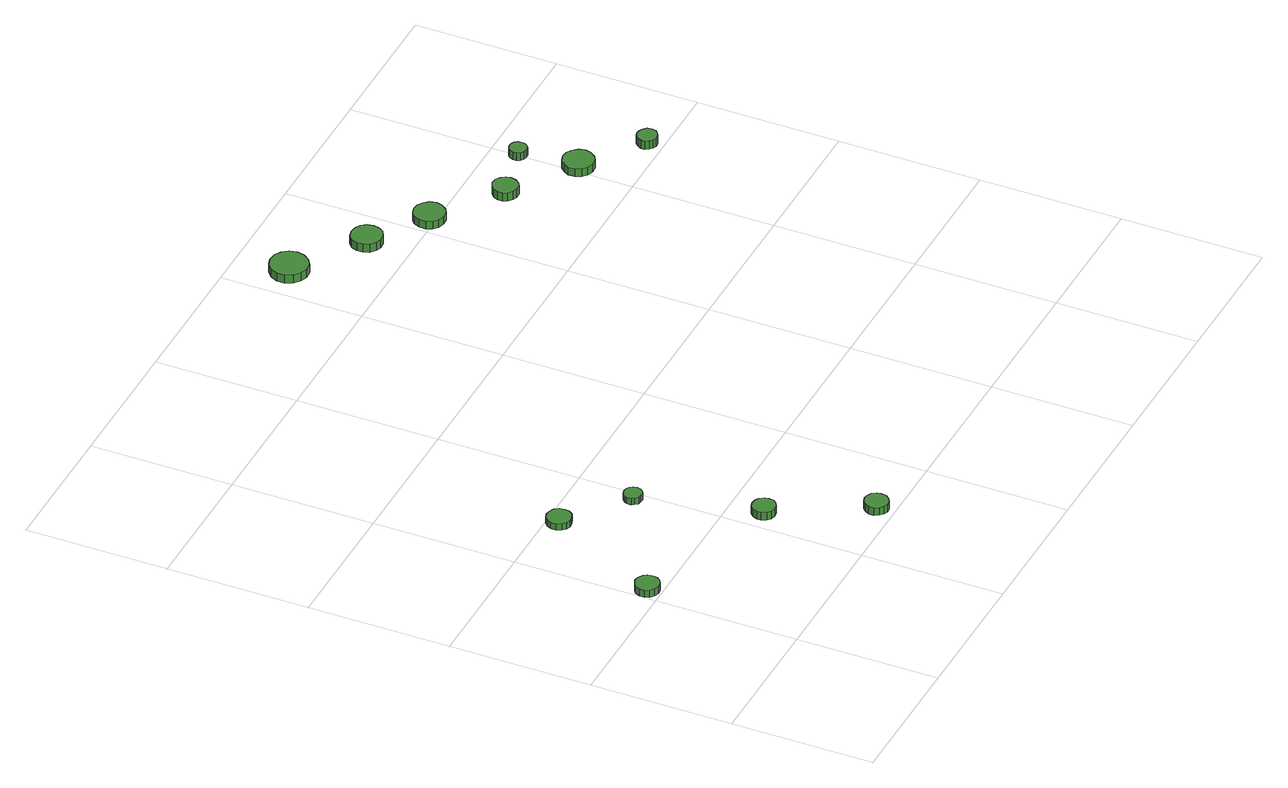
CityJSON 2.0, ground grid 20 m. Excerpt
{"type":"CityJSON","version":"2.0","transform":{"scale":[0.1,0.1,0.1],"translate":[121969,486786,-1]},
"CityObjects":{
"tree1":{"type":"SolitaryVegetationObject","attributes":{"function":"something"},"geometry":[{"type":"MultiSurface","lod":"1","boundaries":[[[0,1,2,3,4,5,6,7,8,9,10,11,12,13,14]],[[15,16,17,18,19,20,21,22,23,24,25,26,27,28,29]],[[0,29,28,1]],[[1,28,27,2]],[[2,27,26,3]],[[3,26,25,4]],[[4,25,24,5]],[[5,24,23,6]],[[6,23,22,7]],[[7,22,21,8]],[[8,21,20,9]],[[9,20,19,10]],[[10,19,18,11]],[[11,18,17,12]],[[12,17,16,13]],[[13,16,15,14]],[[14,15,29,0]]]}]},
"tree2":{"type":"SolitaryVegetationObject","attributes":{"function":"something"},"geometry":[{"type":"MultiSurface","lod":"1","boundaries":[[[30,31,32,33,34,35,36,37,38,39,40,41,42,43,44]],[[45,46,47,48,49,50,51,52,53,54,55,56,57,58,59]],[[30,59,58,31]],[[31,58,57,32]],[[32,57,56,33]],[[33,56,55,34]],[[34,55,54,35]],[[35,54,53,36]],[[36,53,52,37]],[[37,52,51,38]],[[38,51,50,39]],[[39,50,49,40]],[[40,49,48,41]],[[41,48,47,42]],[[42,47,46,43]],[[43,46,45,44]],[[44,45,59,30]]]}]},
"tree3":{"type":"SolitaryVegetationObject","attributes":{"function":"something"},"geometry":[{"type":"MultiSurface","lod":"1","boundaries":[[[60,61,62,63,64,65,66,67,68,69,70,71,72,73,74]],[[75,76,77,78,79,80,81,82,83,84,85,86,87,88,89]],[[60,89,88,61]],[[61,88,87,62]],[[62,87,86,63]],[[63,86,85,64]],[[64,85,84,65]],[[65,84,83,66]],[[66,83,82,67]],[[67,82,81,68]],[[68,81,80,69]],[[69,80,79,70]],[[70,79,78,71]],[[71,78,77,72]],[[72,77,76,73]],[[73,76,75,74]],[[74,75,89,60]]]}]},
"tree4":{"type":"SolitaryVegetationObject","attributes":{"function":"something"},"geometry":[{"type":"MultiSurface","lod":"1","boundaries":[[[90,91,92,93,94,95,96,97,98,99,100,101,102,103,104]],[[105,106,107,108,109,110,111,112,113,114,115,116,117,118,119]],[[90,119,118,91]],[[91,118,117,92]],[[92,117,116,93]],[[93,116,115,94]],[[94,115,114,95]],[[95,114,113,96]],[[96,113,112,97]],[[97,112,111,98]],[[98,111,110,99]],[[99,110,109,100]],[[100,109,108,101]],[[101,108,107,102]],[[102,107,106,103]],[[103,106,105,104]],[[104,105,119,90]]]}]},
"tree5":{"type":"SolitaryVegetationObject","attributes":{"function":"something"},"geometry":[{"type":"MultiSurface","lod":"1","boundaries":[[[120,121,122,123,124,125,126,127,128,129,130,131,132,133,134]],[[135,136,137,138,139,140,141,142,143,144,145,146,147,148,149]],[[120,149,148,121]],[[121,148,147,122]],[[122,147,146,123]],[[123,146,145,124]],[[124,145,144,125]],[[125,144,143,126]],[[126,143,142,127]],[[127,142,141,128]],[[128,141,140,129]],[[129,140,139,130]],[[130,139,138,131]],[[131,138,137,132]],[[132,137,136,133]],[[133,136,135,134]],[[134,135,149,120]]]}]},
"tree6":{"type":"SolitaryVegetationObject","attributes":{"function":"something"},"geometry":[{"type":"MultiSurface","lod":"1","boundaries":[[[150,151,152,153,154,155,156,157,158,159,160,161,162,163,164]],[[165,166,167,168,169,170,171,172,173,174,175,176,177,178,179]],[[150,179,178,151]],[[151,178,177,152]],[[152,177,176,153]],[[153,176,175,154]],[[154,175,174,155]],[[155,174,173,156]],[[156,173,172,157]],[[157,172,171,158]],[[158,171,170,159]],[[159,170,169,160]],[[160,169,168,161]],[[161,168,167,162]],[[162,167,166,163]],[[163,166,165,164]],[[164,165,179,150]]]}]},
"tree7":{"type":"SolitaryVegetationObject","attributes":{"function":"something"},"geometry":[{"type":"MultiSurface","lod":"1","boundaries":[[[180,181,182,183,184,185,186,187,188,189,190,191,192,193,194]],[[195,196,197,198,199,200,201,202,203,204,205,206,207,208,209]],[[180,209,208,181]],[[181,208,207,182]],[[182,207,206,183]],[[183,206,205,184]],[[184,205,204,185]],[[185,204,203,186]],[[186,203,202,187]],[[187,202,201,188]],[[188,201,200,189]],[[189,200,199,190]],[[190,199,198,191]],[[191,198,197,192]],[[192,197,196,193]],[[193,196,195,194]],[[194,195,209,180]]]}]},
"tree8":{"type":"SolitaryVegetationObject","attributes":{"function":"something"},"geometry":[{"type":"MultiSurface","lod":"1","boundaries":[[[210,211,212,213,214,215,216,217,218,219,220,221,222,223,224]],[[225,226,227,228,229,230,231,232,233,234,235,236,237,238,239]],[[210,239,238,211]],[[211,238,237,212]],[[212,237,236,213]],[[213,236,235,214]],[[214,235,234,215]],[[215,234,233,216]],[[216,233,232,217]],[[217,232,231,218]],[[218,231,230,219]],[[219,230,229,220]],[[220,229,228,221]],[[221,228,227,222]],[[222,227,226,223]],[[223,226,225,224]],[[224,225,239,210]]]}]},
"tree9":{"type":"SolitaryVegetationObject","attributes":{"function":"something"},"geometry":[{"type":"MultiSurface","lod":"1","boundaries":[[[240,241,242,243,244,245,246,247,248,249,250,251,252,253,254]],[[255,256,257,258,259,260,261,262,263,264,265,266,267,268,269]],[[240,269,268,241]],[[241,268,267,242]],[[242,267,266,243]],[[243,266,265,244]],[[244,265,264,245]],[[245,264,263,246]],[[246,263,262,247]],[[247,262,261,248]],[[248,261,260,249]],[[249,260,259,250]],[[250,259,258,251]],[[251,258,257,252]],[[252,257,256,253]],[[253,256,255,254]],[[254,255,269,240]]]}]},
"tree10":{"type":"SolitaryVegetationObject","attributes":{"function":"something"},"geometry":[{"type":"MultiSurface","lod":"1","boundaries":[[[270,271,272,273,274,275,276,277,278,279,280,281,282,283,284]],[[285,286,287,288,289,290,291,292,293,294,295,296,297,298,299]],[[270,299,298,271]],[[271,298,297,272]],[[272,297,296,273]],[[273,296,295,274]],[[274,295,294,275]],[[275,294,293,276]],[[276,293,292,277]],[[277,292,291,278]],[[278,291,290,279]],[[279,290,289,280]],[[280,289,288,281]],[[281,288,287,282]],[[282,287,286,283]],[[283,286,285,284]],[[284,285,299,270]]]}]},
"tree11":{"type":"SolitaryVegetationObject","attributes":{"function":"something"},"geometry":[{"type":"MultiSurface","lod":"1","boundaries":[[[300,301,302,303,304,305,306,307,308,309,310,311,312,313,314]],[[315,316,317,318,319,320,321,322,323,324,325,326,327,328,329]],[[300,329,328,301]],[[301,328,327,302]],[[302,327,326,303]],[[303,326,325,304]],[[304,325,324,305]],[[305,324,323,306]],[[306,323,322,307]],[[307,322,321,308]],[[308,321,320,309]],[[309,320,319,310]],[[310,319,318,311]],[[311,318,317,312]],[[312,317,316,313]],[[313,316,315,314]],[[314,315,329,300]]]}]},
"tree12":{"type":"SolitaryVegetationObject","attributes":{"function":"something"},"geometry":[{"type":"MultiSurface","lod":"1","boundaries":[[[330,331,332,333,334,335,336,337,338,339,340,341,342,343,344]],[[345,346,347,348,349,350,351,352,353,354,355,356,357,358,359]],[[330,359,358,331]],[[331,358,357,332]],[[332,357,356,333]],[[333,356,355,334]],[[334,355,354,335]],[[335,354,353,336]],[[336,353,352,337]],[[337,352,351,338]],[[338,351,350,339]],[[339,350,349,340]],[[340,349,348,341]],[[341,348,347,342]],[[342,347,346,343]],[[343,346,345,344]],[[344,345,359,330]]]}]}
},
"vertices":[
[35,220,18],[34,227,18],[30,232,18],[24,236,18],[17,237,18],[10,234,18],[5,230,18],[2,223,18],[2,217,18],[5,210,18],[10,206,18],[17,203,18],[24,204,18],[30,208,18],[34,213,18],[34,213,7],[30,208,7],[24,204,7],[17,203,7],[10,206,7],[5,210,7],[2,217,7],[2,223,7],[5,230,7],[10,234,7],[17,237,7],[24,236,7],[30,232,7],[34,227,7],[35,220,7],
[118,383,18],[117,390,18],[113,396,18],[106,399,18],[99,400,18],[93,398,18],[88,393,18],[85,387,18],[85,380,18],[88,373,18],[93,368,18],[99,366,18],[106,367,18],[113,370,18],[117,376,18],[117,376,8],[113,370,8],[106,367,8],[99,366,8],[93,368,8],[88,373,8],[85,380,8],[85,387,8],[88,393,8],[93,398,8],[99,400,8],[106,399,8],[113,396,8],[117,390,8],[118,383,8],
[248,153,19],[247,159,19],[243,165,19],[237,168,19],[230,169,19],[224,167,19],[219,162,19],[216,156,19],[216,150,19],[219,143,19],[224,139,19],[230,137,19],[237,138,19],[243,141,19],[247,146,19],[247,146,7],[243,141,7],[237,138,7],[230,137,7],[224,139,7],[219,143,7],[216,150,7],[216,156,7],[219,162,7],[224,167,7],[230,169,7],[237,168,7],[243,165,7],[247,159,7],[248,153,7],
[200,318,18],[199,323,18],[196,327,18],[191,330,18],[186,330,18],[181,329,18],[177,325,18],[175,321,18],[175,315,18],[177,311,18],[181,307,18],[186,306,18],[191,306,18],[196,309,18],[199,313,18],[199,313,8],[196,309,8],[191,306,8],[186,306,8],[181,307,8],[177,311,8],[175,315,8],[175,321,8],[177,325,8],[181,329,8],[186,330,8],[191,330,8],[196,327,8],[199,323,8],[200,318,8],
[318,26,19],[317,32,19],[313,38,19],[307,41,19],[300,42,19],[294,40,19],[289,35,19],[286,29,19],[286,22,19],[289,16,19],[294,12,19],[300,9,19],[307,10,19],[313,14,19],[317,19,19],[317,19,7],[313,14,7],[307,10,7],[300,9,7],[294,12,7],[289,16,7],[286,22,7],[286,29,7],[289,35,7],[294,40,7],[300,42,7],[307,41,7],[313,38,7],[317,32,7],[318,26,7],
[462,919,32],[460,930,32],[453,939,32],[444,944,32],[433,945,32],[423,942,32],[415,935,32],[410,925,32],[410,914,32],[415,904,32],[423,897,32],[433,893,32],[444,894,32],[453,900,32],[460,909,32],[460,909,19],[453,900,19],[444,894,19],[433,893,19],[423,897,19],[415,904,19],[410,914,19],[410,925,19],[415,935,19],[423,942,19],[433,945,19],[444,944,19],[453,939,19],[460,930,19],[462,919,19],
[555,854,32],[553,863,32],[548,870,32],[540,874,32],[531,875,32],[523,873,32],[516,867,32],[513,859,32],[513,850,32],[516,842,32],[523,836,32],[531,833,32],[540,834,32],[548,838,32],[553,845,32],[553,845,19],[548,838,19],[540,834,19],[531,833,19],[523,836,19],[516,842,19],[513,850,19],[513,859,19],[516,867,19],[523,873,19],[531,875,19],[540,874,19],[548,870,19],[553,863,19],[555,854,19],
[634,801,32],[632,810,32],[626,817,32],[619,822,32],[610,823,32],[601,820,32],[595,814,32],[591,806,32],[591,797,32],[595,789,32],[601,783,32],[610,780,32],[619,781,32],[626,785,32],[632,793,32],[632,793,20],[626,785,20],[619,781,20],[610,780,20],[601,783,20],[595,789,20],[591,797,20],[591,806,20],[595,814,20],[601,820,20],[610,823,20],[619,822,20],[626,817,20],[632,810,20],[634,801,20],
[722,736,33],[720,743,33],[716,749,33],[710,753,33],[702,754,33],[696,751,33],[690,746,33],[687,740,33],[687,733,33],[690,726,33],[696,721,33],[702,719,33],[710,719,33],[716,723,33],[720,729,33],[720,729,20],[716,723,20],[710,719,20],[702,719,20],[696,721,20],[690,726,20],[687,733,20],[687,740,20],[690,746,20],[696,751,20],[702,754,20],[710,753,20],[716,749,20],[720,743,20],[722,736,20],
[817,674,32],[815,683,32],[809,690,32],[802,695,32],[793,696,32],[784,693,32],[778,687,32],[774,679,32],[774,670,32],[778,662,32],[784,656,32],[793,653,32],[802,654,32],[809,658,32],[815,666,32],[815,666,20],[809,658,20],[802,654,20],[793,653,20],[784,656,20],[778,662,20],[774,670,20],[774,679,20],[778,687,20],[784,693,20],[793,696,20],[802,695,20],[809,690,20],[815,683,20],[817,674,20],
[798,756,32],[797,761,32],[794,765,32],[790,767,32],[785,768,32],[780,766,32],[776,763,32],[774,758,32],[774,753,32],[776,748,32],[780,745,32],[785,744,32],[790,744,32],[794,747,32],[797,751,32],[797,751,20],[794,747,20],[790,744,20],[785,744,20],[780,745,20],[776,748,20],[774,753,20],[774,758,20],[776,763,20],[780,766,20],[785,768,20],[790,767,20],[794,765,20],[797,761,20],[798,756,20],
[894,616,32],[893,622,32],[889,626,32],[884,629,32],[878,630,32],[873,628,32],[869,624,32],[866,619,32],[866,613,32],[869,608,32],[873,604,32],[878,602,32],[884,603,32],[889,606,32],[893,610,32],[893,610,19],[889,606,19],[884,603,19],[878,602,19],[873,604,19],[869,608,19],[866,613,19],[866,619,19],[869,624,19],[873,628,19],[878,630,19],[884,629,19],[889,626,19],[893,622,19],[894,616,19]
]}
